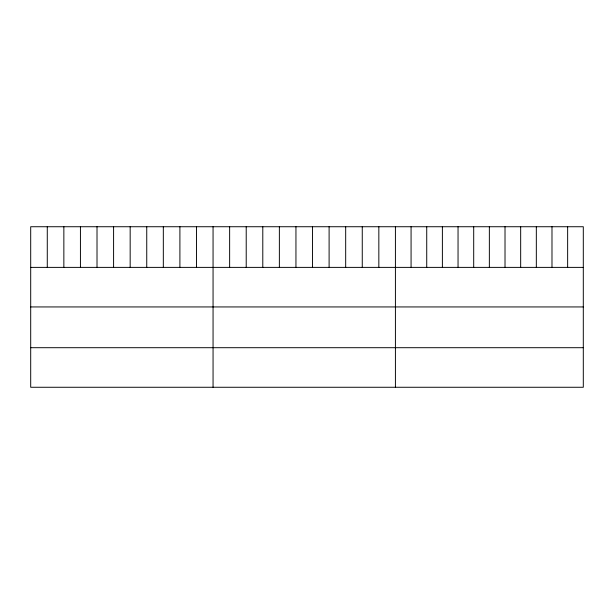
<?xml version="1.0" encoding="UTF-8"?>
<svg xmlns="http://www.w3.org/2000/svg" width="614" height="614" viewBox="0 0 614 614"><rect width="100%" height="100%" fill="white"/><g stroke="black" fill="none" stroke-linecap="round" stroke-linejoin="round"><path stroke-width="0.92" d="M583.3 267.382L583.3 387.265L30.7 387.265L30.7 226.735L583.3 226.735L583.3 267.382L30.7 267.382M30.7 306.939L583.3 306.939M30.7 347.701L583.3 347.701M567.643 226.735L567.643 267.382M551.986 226.735L551.986 267.382M536.329 226.735L536.329 267.382M520.672 226.735L520.672 267.382M505.015 226.735L505.015 267.382M489.358 226.735L489.358 267.382M473.701 226.735L473.701 267.382M458.044 226.735L458.044 267.382M442.387 226.735L442.387 267.382M426.73 226.735L426.73 267.382M411.073 226.735L411.073 267.382M395.416 226.735L395.416 387.265M378.838 226.735L378.838 267.382M362.26 226.735L362.26 267.382M345.682 226.735L345.682 267.382M329.104 226.735L329.104 267.382M312.526 226.735L312.526 267.382M295.948 226.735L295.948 267.382M279.37 226.735L279.37 267.382M262.792 226.735L262.792 267.382M246.214 226.735L246.214 267.382M229.636 226.735L229.636 267.382M213.058 226.735L213.058 387.265M196.48 226.735L196.48 267.382M179.902 226.735L179.902 267.382M163.324 226.735L163.324 267.382M146.746 226.735L146.746 267.382M130.168 226.735L130.168 267.382M113.59 226.735L113.59 267.382M97.012 226.735L97.012 267.382M80.434 226.735L80.434 267.382M63.856 226.735L63.856 267.382M47.278 226.735L47.278 267.382"/></g></svg>
